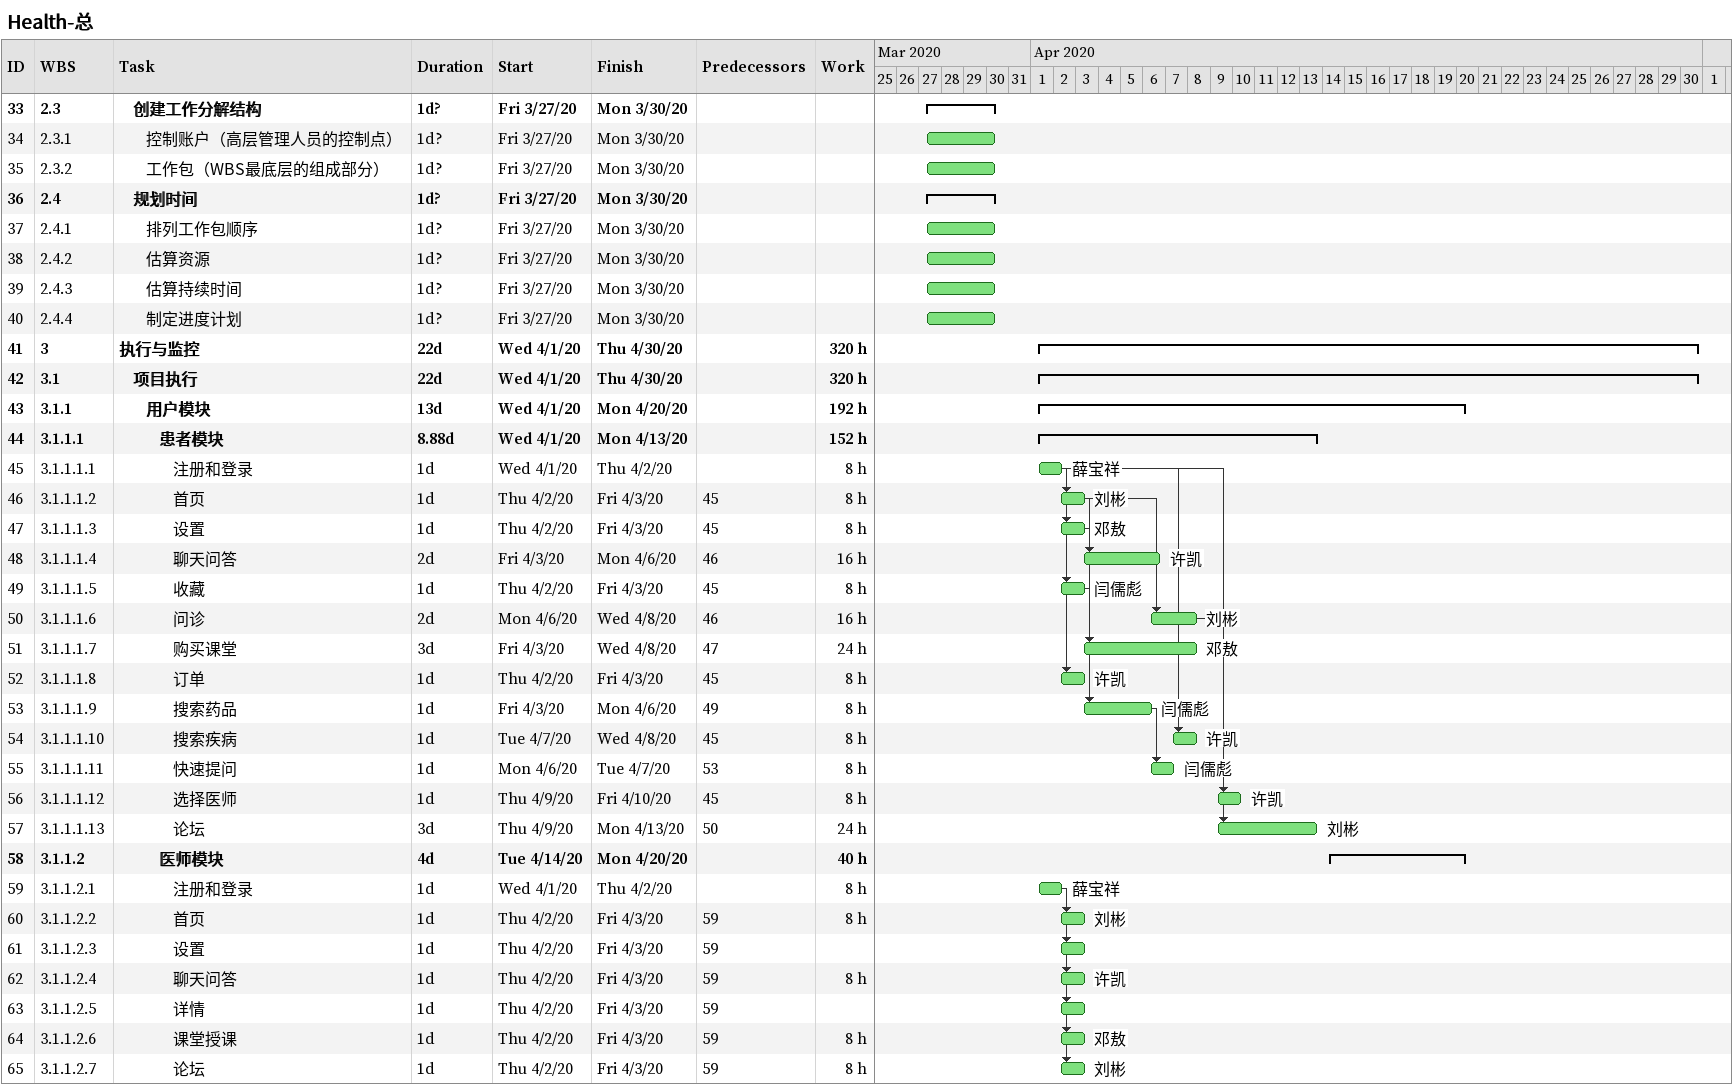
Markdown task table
Health-总

| ID | WBS | Task | Duration | Start | Finish | Predecessors | Resources | Work (h) |
|---|---|---|---|---|---|---|---|---|
| 33 | 2.3 | **创建工作分解结构** | 1d? | 2020-03-27 | 2020-03-30 |  |  |  |
| 34 | 2.3.1 | 控制账户（高层管理人员的控制点） | 1d? | 2020-03-27 | 2020-03-30 |  |  |  |
| 35 | 2.3.2 | 工作包（WBS最底层的组成部分） | 1d? | 2020-03-27 | 2020-03-30 |  |  |  |
| 36 | 2.4 | **规划时间** | 1d? | 2020-03-27 | 2020-03-30 |  |  |  |
| 37 | 2.4.1 | 排列工作包顺序 | 1d? | 2020-03-27 | 2020-03-30 |  |  |  |
| 38 | 2.4.2 | 估算资源 | 1d? | 2020-03-27 | 2020-03-30 |  |  |  |
| 39 | 2.4.3 | 估算持续时间 | 1d? | 2020-03-27 | 2020-03-30 |  |  |  |
| 40 | 2.4.4 | 制定进度计划 | 1d? | 2020-03-27 | 2020-03-30 |  |  |  |
| 41 | 3 | **执行与监控** | 22d | 2020-04-01 | 2020-04-30 |  |  | 320 |
| 42 | 3.1 | **项目执行** | 22d | 2020-04-01 | 2020-04-30 |  |  | 320 |
| 43 | 3.1.1 | **用户模块** | 13d | 2020-04-01 | 2020-04-20 |  |  | 192 |
| 44 | 3.1.1.1 | **患者模块** | 8.88d | 2020-04-01 | 2020-04-13 |  |  | 152 |
| 45 | 3.1.1.1.1 | 注册和登录 | 1d | 2020-04-01 | 2020-04-02 |  | 薛宝祥 | 8 |
| 46 | 3.1.1.1.2 | 首页 | 1d | 2020-04-02 | 2020-04-03 | 45 | 刘彬 | 8 |
| 47 | 3.1.1.1.3 | 设置 | 1d | 2020-04-02 | 2020-04-03 | 45 | 邓敖 | 8 |
| 48 | 3.1.1.1.4 | 聊天问答 | 2d | 2020-04-03 | 2020-04-06 | 46 | 许凯 | 16 |
| 49 | 3.1.1.1.5 | 收藏 | 1d | 2020-04-02 | 2020-04-03 | 45 | 闫儒彪 | 8 |
| 50 | 3.1.1.1.6 | 问诊 | 2d | 2020-04-06 | 2020-04-08 | 46 | 刘彬 | 16 |
| 51 | 3.1.1.1.7 | 购买课堂 | 3d | 2020-04-03 | 2020-04-08 | 47 | 邓敖 | 24 |
| 52 | 3.1.1.1.8 | 订单 | 1d | 2020-04-02 | 2020-04-03 | 45 | 许凯 | 8 |
| 53 | 3.1.1.1.9 | 搜索药品 | 1d | 2020-04-03 | 2020-04-06 | 49 | 闫儒彪 | 8 |
| 54 | 3.1.1.1.10 | 搜索疾病 | 1d | 2020-04-07 | 2020-04-08 | 45 | 许凯 | 8 |
| 55 | 3.1.1.1.11 | 快速提问 | 1d | 2020-04-06 | 2020-04-07 | 53 | 闫儒彪 | 8 |
| 56 | 3.1.1.1.12 | 选择医师 | 1d | 2020-04-09 | 2020-04-10 | 45 | 许凯 | 8 |
| 57 | 3.1.1.1.13 | 论坛 | 3d | 2020-04-09 | 2020-04-13 | 50 | 刘彬 | 24 |
| 58 | 3.1.1.2 | **医师模块** | 4d | 2020-04-14 | 2020-04-20 |  |  | 40 |
| 59 | 3.1.1.2.1 | 注册和登录 | 1d | 2020-04-01 | 2020-04-02 |  | 薛宝祥 | 8 |
| 60 | 3.1.1.2.2 | 首页 | 1d | 2020-04-02 | 2020-04-03 | 59 | 刘彬 | 8 |
| 61 | 3.1.1.2.3 | 设置 | 1d | 2020-04-02 | 2020-04-03 | 59 |  |  |
| 62 | 3.1.1.2.4 | 聊天问答 | 1d | 2020-04-02 | 2020-04-03 | 59 | 许凯 | 8 |
| 63 | 3.1.1.2.5 | 详情 | 1d | 2020-04-02 | 2020-04-03 | 59 |  |  |
| 64 | 3.1.1.2.6 | 课堂授课 | 1d | 2020-04-02 | 2020-04-03 | 59 | 邓敖 | 8 |
| 65 | 3.1.1.2.7 | 论坛 | 1d | 2020-04-02 | 2020-04-03 | 59 | 刘彬 | 8 |
